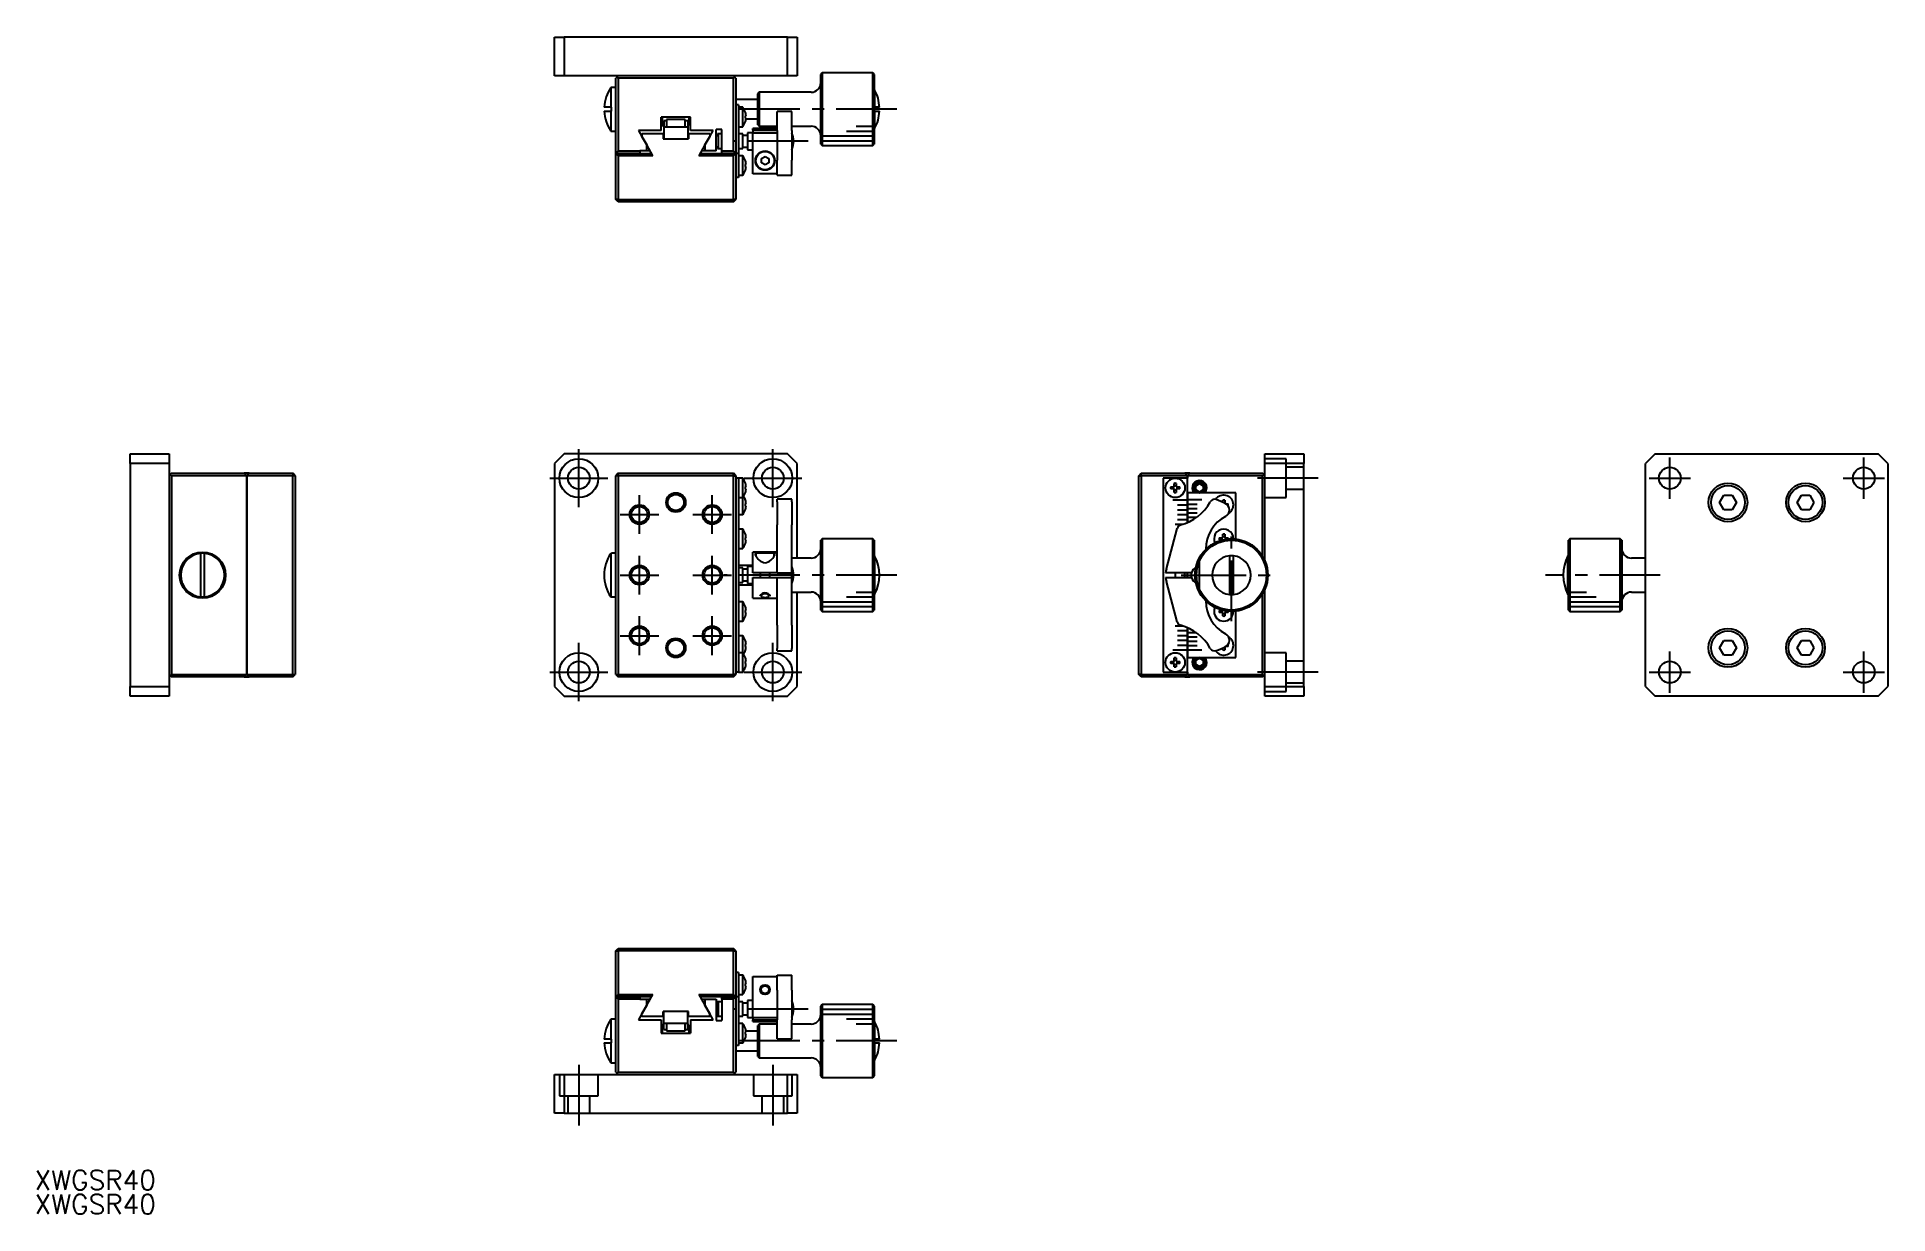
# Model space of a CAD drawing. Extents: x 18 to 399, y 13 to 256.
import ezdxf

# ---------------------------------------------------------------- set-up
doc = ezdxf.new("R2010")
doc.units = 0
doc.header["$LTSCALE"] = 10
doc.linetypes.add('CENTER', pattern=[2, 1.25, -0.25, 0.25, -0.25])
doc.linetypes.add('DASHED', pattern=[3.5, 2, -1.5])
doc.layers.get('0').update_dxf_attribs({"linetype": 'CONTINUOUS'})
doc.layers.add('CENTER', color=1, linetype='CENTER')
doc.styles.get("Standard").update_dxf_attribs({"font": 'txt.shx', "bigfont": '@extfont2.shx'})

msp = doc.modelspace()

# ---------------------------------------------------------------- linework, layer by layer
at = {"color": 7, "linetype": 'CONTINUOUS'}
for p, q in [((124.504708, 248), (124.504708, 256)), ((124.504708, 256), (126.504708, 256)), ((126.504708, 256), (126.504708, 248)), ((172.504708, 256), (126.504708, 256)), ((172.504708, 248), (172.504708, 256)), ((172.504708, 256), (174.504708, 256)), ((174.504708, 256), (174.504708, 248)), ((179.704708, 248.6), (179.404708, 248.3)), ((179.404708, 233.9), (179.404708, 248.3)), ((179.704708, 248.6), (179.704708, 233.6)), ((190.104708, 248.6), (179.704708, 248.6)), ((190.104708, 233.6), (190.104708, 248.6)), ((190.404708, 248.3), (190.104708, 248.6)), ((190.404708, 248.3), (190.404708, 233.9)), ((126.504708, 248), (124.504708, 248)), ((172.504708, 248), (126.504708, 248)), ((136.09033, 245.6), (136.09033, 241.5)), ((137.104708, 245.6), (136.09033, 245.6)), ((137.354708, 247.75), (137.104708, 247.5)), ((137.104708, 232), (137.104708, 247.5)), ((137.604708, 248), (137.354708, 247.75)), ((137.604708, 247.5), (137.354708, 247.75)), ((137.604708, 247.5), (137.604708, 232.5)), ((161.404708, 247.5), (137.604708, 247.5)), ((161.654708, 247.75), (161.404708, 248)), ((161.654708, 247.75), (161.404708, 247.5)), ((161.404708, 232.5), (161.404708, 247.5)), ((161.904708, 247.5), (161.654708, 247.75)), ((161.904708, 247.5), (161.904708, 232)), ((166.704708, 244.6), (166.404708, 244.3)), ((166.704708, 244.6), (166.704708, 237.6)), ((177.404708, 244.6), (166.704708, 244.6)), ((174.504708, 248), (172.504708, 248)), ((190.504708, 245.1), (190.404708, 245.1)), ((190.504708, 245.1), (190.504708, 241.5)), ((136.09033, 241.5), (134.714715, 241.5)), ((134.714715, 240.7), (136.09033, 240.7)), ((136.09033, 241.5), (136.204708, 241.5)), ((136.09033, 240.7), (136.09033, 236.6)), ((136.09033, 240.7), (136.204708, 240.7)), ((136.204708, 240.7), (136.204708, 241.5)), ((166.404708, 243.1), (161.904708, 243.1)), ((162.404708, 242), (161.904708, 242)), ((162.404708, 242), (162.404708, 232)), ((163.302708, 241.5), (162.404708, 241.5)), ((163.302708, 237.5), (163.302708, 241.5)), ((166.404708, 237.9), (166.404708, 244.3)), ((170.404708, 239.8304), (170.404708, 240.664)), ((173.404708, 240.664), (170.404708, 240.664)), ((173.404708, 239.8304), (173.404708, 240.664)), ((190.504708, 241.5), (190.404708, 241.5)), ((190.504708, 240.7), (190.404708, 240.7)), ((191.495292, 241.5), (190.504708, 241.5)), ((190.504708, 240.7), (190.504708, 237.1)), ((190.504708, 240.7), (191.495292, 240.7)), ((146.504708, 236.7), (141.791162, 236.7)), ((141.791162, 236.7), (142.504708, 235.464102)), ((152.504708, 239.5), (146.504708, 239.5)), ((146.504708, 236.7), (146.504708, 239.5)), ((146.504708, 239.1), (146.704708, 239.1)), ((146.704708, 239.5), (146.704708, 237.7765)), ((146.704708, 237.7765), (147.004708, 237.7765)), ((147.604708, 238.7), (147.004708, 238.7)), ((147.004708, 238.7), (147.004708, 237.5)), ((147.004708, 237.5), (152.004708, 237.5)), ((147.004708, 237.5), (147.004708, 235)), ((151.404708, 239), (147.604708, 239)), ((147.604708, 239), (147.604708, 237.5)), ((151.404708, 237.5), (151.404708, 239)), ((152.004708, 238.7), (151.404708, 238.7)), ((152.004708, 238.7), (152.004708, 237.5)), ((152.004708, 237.7765), (152.204708, 237.7765)), ((152.004708, 237.5), (152.004708, 235)), ((152.204708, 239.5), (152.204708, 237.7765)), ((152.204708, 238.1), (152.504708, 238.1)), ((152.504708, 236.7), (152.504708, 239.5)), ((157.218255, 236.7), (152.504708, 236.7)), ((156.504708, 235.464102), (157.218255, 236.7)), ((159.004708, 236.9), (157.804708, 236.9)), ((157.804708, 232.5), (157.804708, 236.9)), ((159.004708, 232.5), (159.004708, 236.9)), ((162.404708, 237.5), (163.302708, 237.5)), ((163.860441, 240.428709), (163.860441, 240.45)), ((163.860441, 239.7), (163.992184, 239.7)), ((163.860441, 239.3), (163.860441, 239.7)), ((163.992184, 239.3), (163.860441, 239.3)), ((163.860441, 238.55), (163.860441, 238.571291)), ((163.973304, 239.1), (166.404708, 239.1)), ((165.404708, 236.76624), (165.404708, 237.1)), ((170.404708, 237.1), (165.404708, 237.1)), ((165.404708, 236.76624), (165.404708, 236.2229)), ((165.404708, 236.76624), (170.404708, 236.76624)), ((166.404708, 237.9), (166.704708, 237.6)), ((166.704708, 237.6), (170.404708, 237.6)), ((170.404708, 237.932632), (170.404708, 239.8304)), ((170.404708, 236.730347), (170.404708, 237.932632)), ((170.404708, 236.730347), (170.404708, 230.611568)), ((173.404708, 237.932632), (173.404708, 239.8304)), ((173.404708, 236.730347), (173.404708, 237.932632)), ((173.404708, 237.6), (177.404708, 237.6)), ((173.404708, 236.730347), (173.404708, 230.611568)), ((190.404708, 237.1), (190.504708, 237.1)), ((136.09033, 236.6), (137.104708, 236.6)), ((142.504708, 236), (142.504708, 235.464102)), ((146.904708, 236), (142.504708, 236)), ((142.504708, 235.464102), (143.504708, 233.732051)), ((143.504708, 233.732051), (142.504708, 235.464102)), ((143.504708, 232.5), (143.504708, 233.732051)), ((144.793384, 231.5), (143.504708, 233.732051)), ((144.004708, 232.866025), (144.004708, 232.5)), ((146.904708, 236), (146.904708, 235)), ((146.904708, 235), (147.004708, 235)), ((147.004708, 235), (152.004708, 235)), ((147.004708, 235), (152.004708, 235)), ((152.004708, 235), (152.104708, 235)), ((152.104708, 236), (152.104708, 235)), ((156.504708, 236), (152.104708, 236)), ((155.504708, 233.732051), (154.216033, 231.5)), ((155.004708, 232.5), (155.004708, 232.866025)), ((155.504708, 233.732051), (156.504708, 235.464102)), ((156.504708, 235.464102), (155.504708, 233.732051)), ((155.504708, 233.732051), (155.504708, 232.5)), ((156.504708, 236), (156.504708, 235.464102)), ((158.054708, 235.75), (157.804708, 235.5)), ((157.804708, 233.5), (158.054708, 233.25)), ((158.304708, 236), (158.054708, 235.75)), ((158.054708, 233.25), (158.304708, 233)), ((158.098008, 235.793299), (158.098008, 236.000005)), ((158.098008, 235.793299), (158.098008, 236)), ((158.304708, 236), (158.098008, 236)), ((158.098008, 233), (158.098008, 233.206701)), ((158.098008, 233), (158.304708, 233)), ((158.304708, 233), (158.304708, 236)), ((159.004689, 236), (158.304708, 236)), ((158.304708, 233), (159.004689, 233)), ((163.311107, 236), (162.404708, 236)), ((162.404708, 233), (163.311107, 233)), ((163.306107, 235.825204), (163.306107, 236)), ((163.306107, 235.774218), (163.306107, 235.825204)), ((163.306107, 234.574019), (163.306107, 235.774218)), ((164.306107, 235.7), (163.306107, 235.7)), ((163.306107, 234.425989), (163.306107, 234.574019)), ((163.306107, 233.225734), (163.306107, 234.425989)), ((163.306107, 233.3), (164.306107, 233.3)), ((163.306107, 233.17482), (163.306107, 233.225734)), ((163.306107, 233), (163.306107, 233.17482)), ((164.306107, 236.25), (164.306107, 232.75)), ((165.404708, 236.25), (164.306107, 236.25)), ((165.404708, 236.2229), (170.404708, 236.2229)), ((165.404708, 227.776389), (165.404708, 236.2229)), ((179.404708, 233.9), (179.704708, 233.6)), ((179.704708, 233.6), (190.104708, 233.6)), ((190.104708, 233.6), (190.404708, 233.9)), ((137.104708, 232), (137.604708, 232.5)), ((137.104708, 222.5), (137.104708, 232)), ((137.604708, 231.5), (137.104708, 232)), ((142.104708, 232), (137.104708, 232)), ((137.104708, 232), (142.104708, 232)), ((137.604708, 232.5), (142.104708, 232.5)), ((137.604708, 231.5), (137.604708, 222.5)), ((144.793384, 231.5), (137.604708, 231.5)), ((143.504708, 232.5), (142.104708, 232.5)), ((142.104708, 232.5), (142.104708, 232)), ((142.104708, 232), (144.504708, 232)), ((144.004708, 232.5), (143.504708, 232.5)), ((161.404708, 231.5), (154.216033, 231.5)), ((154.504708, 232), (159.004708, 232)), ((155.504708, 232.5), (155.004708, 232.5)), ((157.804708, 232.5), (155.504708, 232.5)), ((159.004708, 232.5), (161.404708, 232.5)), ((159.004708, 232), (159.004708, 232.5)), ((161.904708, 232), (159.004708, 232)), ((159.004708, 232), (161.904708, 232)), ((161.404708, 232.5), (161.904708, 232)), ((161.904708, 232), (161.404708, 231.5)), ((161.404708, 222.5), (161.404708, 231.5)), ((162.404708, 232), (161.904708, 232)), ((161.904708, 232), (161.904708, 222.5)), ((162.404708, 232), (162.404708, 229.5)), ((163.302708, 231.5), (162.404708, 231.5)), ((162.404708, 229.5), (162.404708, 227)), ((163.302708, 227.5), (163.302708, 231.5)), ((163.860441, 230.428709), (163.860441, 230.45)), ((163.860441, 229.7), (163.992184, 229.7)), ((163.860441, 229.3), (163.860441, 229.7)), ((163.992184, 229.3), (163.860441, 229.3)), ((164.306107, 232.75), (165.404708, 232.75)), ((167.154708, 230.933013), (167.904708, 231.366025)), ((167.154708, 230.066987), (167.154708, 230.933013)), ((167.904708, 229.633975), (167.154708, 230.066987)), ((167.904708, 231.366025), (168.654708, 230.933013)), ((168.654708, 230.066987), (167.904708, 229.633975)), ((168.654708, 230.933013), (168.654708, 230.066987)), ((170.404708, 229.906799), (170.404708, 230.611568)), ((170.404708, 227.670371), (170.404708, 229.906799)), ((173.404708, 229.906799), (173.404708, 230.611568)), ((173.404708, 227.670371), (173.404708, 229.906799)), ((162.404708, 227), (161.904708, 227)), ((162.404708, 227.5), (163.302708, 227.5)), ((163.860441, 228.55), (163.860441, 228.571291)), ((170.404708, 227.776389), (165.404708, 227.776389)), ((170.404708, 227.525063), (170.404708, 227.670371)), ((170.404708, 227.525063), (173.404708, 227.525063)), ((173.404708, 227.525063), (173.404708, 227.670371)), ((137.604708, 222.5), (137.104708, 222.5)), ((137.604708, 222), (137.104708, 222.5)), ((137.604708, 222), (137.604708, 222.5)), ((137.604708, 222.5), (161.404708, 222.5)), ((161.404708, 222), (137.604708, 222)), ((161.904708, 222.5), (161.404708, 222.5)), ((161.404708, 222), (161.404708, 222.5)), ((161.404708, 222), (161.904708, 222.5)), ((37, 170), (45, 170)), ((37, 168), (37, 170)), ((37, 168), (37, 122)), ((45, 168), (37, 168)), ((45, 170), (45, 168)), ((45, 168), (45, 122)), ((126.504708, 170), (124.504708, 168)), ((124.504708, 168), (124.504708, 122)), ((172.504708, 170), (126.504708, 170)), ((174.504708, 168), (172.504708, 170)), ((174.504708, 148.5), (174.504708, 168)), ((271, 170), (279, 170)), ((271, 168), (271, 170)), ((279, 168), (271, 168)), ((271, 147.939388), (271, 168)), ((279, 170), (279, 168)), ((279, 122), (279, 168)), ((351.495292, 170), (349.495292, 168)), ((349.495292, 122), (349.495292, 168)), ((351.495292, 170), (397.495292, 170)), ((399.495292, 168), (397.495292, 170)), ((399.495292, 168), (399.495292, 122)), ((45, 165.5), (45.25, 165.75)), ((45.5, 166), (45.25, 165.75)), ((45.25, 165.75), (45.5, 165.5)), ((45.5, 166), (60.5, 166)), ((45.5, 165.5), (45.5, 124.5)), ((61, 165.5), (45.5, 165.5)), ((61, 165.5), (60.5, 166)), ((61.5, 166), (60.5, 166)), ((61.5, 166), (61, 165.5)), ((61, 165.5), (61, 124.5)), ((70.5, 165.5), (61, 165.5)), ((61, 124.5), (61, 165.5)), ((61.5, 166), (70.5, 166)), ((70.5, 166), (70.5, 165.5)), ((71, 165.5), (70.5, 166)), ((70.5, 124.5), (70.5, 165.5)), ((71, 165.5), (70.5, 165.5)), ((71, 165.5), (71, 124.5)), ((137.604708, 166), (137.104708, 165.5)), ((137.604708, 165.5), (137.104708, 165.5)), ((137.104708, 124.5), (137.104708, 165.5)), ((137.604708, 165.5), (137.604708, 166)), ((137.604708, 166), (161.404708, 166)), ((137.604708, 165.5), (137.604708, 124.5)), ((161.404708, 165.5), (137.604708, 165.5)), ((161.404708, 165.5), (161.404708, 166)), ((161.904708, 165.5), (161.404708, 166)), ((161.404708, 124.5), (161.404708, 165.5)), ((161.404708, 165.5), (161.904708, 165.5)), ((161.904708, 165.5), (161.904708, 124.5)), ((162.404708, 165), (161.904708, 165)), ((162.404708, 165), (162.404708, 125)), ((163.302708, 165), (162.404708, 165)), ((163.302708, 163), (163.302708, 165)), ((245, 165.5), (245.5, 166)), ((245, 165.5), (245.5, 165.5)), ((245, 124.5), (245, 165.5)), ((245.5, 166), (254.5, 166)), ((245.5, 165.5), (245.5, 166)), ((255, 165.5), (245.5, 165.5)), ((245.5, 165.5), (245.5, 124.5)), ((252.5, 165), (250, 165)), ((250, 165), (250, 125)), ((255, 165), (252.5, 165)), ((255, 165.5), (254.5, 166)), ((255.5, 166), (254.5, 166)), ((255.5, 166), (255, 165.5)), ((270.5, 165.5), (255, 165.5)), ((255, 165.01), (255, 165.5)), ((255, 165.5), (255, 165.01)), ((255, 162.01), (255, 165)), ((255.5, 166), (270.5, 166)), ((270.75, 165.75), (270.5, 166)), ((270.5, 165.5), (270.75, 165.75)), ((270.5, 148.910243), (270.5, 165.5)), ((270.75, 165.75), (271, 165.5)), ((162.404708, 161), (163.302708, 161)), ((163.302708, 161), (163.302708, 163)), ((163.302708, 159.5), (163.302708, 161)), ((163.860441, 163.928709), (163.860441, 163.95)), ((163.860441, 163.2), (163.992184, 163.2)), ((163.860441, 162.8), (163.860441, 163.2)), ((163.992184, 162.8), (163.860441, 162.8)), ((163.860441, 162.05), (163.860441, 162.071291)), ((163.860441, 160.428709), (163.860441, 160.45)), ((170.404708, 160.123419), (170.404708, 160.635761)), ((173.404708, 160.635761), (170.404708, 160.635761)), ((173.404708, 160.123419), (173.404708, 160.635761)), ((251.571291, 163.2), (252.3, 163.2)), ((252.3, 162.8), (251.571291, 162.8)), ((252.3, 163.2), (252.3, 163.928709)), ((252.3, 162.071291), (252.3, 162.8)), ((252.7, 163.928709), (252.7, 163.2)), ((252.7, 163.2), (253.428709, 163.2)), ((252.7, 162.8), (252.7, 162.071291)), ((253.428709, 162.8), (252.7, 162.8)), ((255, 162), (255, 162.01)), ((265, 162), (255, 162)), ((255, 162), (255, 160.51)), ((255, 160.51), (255, 162)), ((255, 160.51), (255, 160.5)), ((255, 160.5), (255, 160.51)), ((255, 160.5), (255, 160.49)), ((255, 160.49), (255, 160.5)), ((255, 160.49), (255, 159.6)), ((255, 159.61), (255, 160.49)), ((256.75, 163.433013), (257.5, 163.866025)), ((256.75, 162.566987), (256.75, 163.433013)), ((257.5, 162.133975), (256.75, 162.566987)), ((257.5, 163.866025), (258.25, 163.433013)), ((258.25, 162.566987), (257.5, 162.133975)), ((258.25, 163.433013), (258.25, 162.566987)), ((262.3, 160.033629), (262.3, 160.428709)), ((262.7, 160.428709), (262.7, 159.846212)), ((265, 152.445804), (265, 162)), ((364.763241, 160), (365.629266, 161.5)), ((365.629266, 161.5), (367.361317, 161.5)), ((367.361317, 161.5), (368.227342, 160)), ((380.763241, 160), (381.629266, 161.5)), ((381.629266, 161.5), (383.361317, 161.5)), ((383.361317, 161.5), (384.227342, 160)), ((162.404708, 157.5), (163.302708, 157.5)), ((163.302708, 157.5), (163.302708, 159.5)), ((163.860441, 159.7), (163.992184, 159.7)), ((163.860441, 159.3), (163.860441, 159.7)), ((163.992184, 159.3), (163.860441, 159.3)), ((163.860441, 158.55), (163.860441, 158.571291)), ((170.404708, 160.123419), (170.404708, 155.347036)), ((173.404708, 160.123419), (173.404708, 155.347036)), ((255, 159.6), (255, 159.61)), ((255, 159.6), (255, 159.51)), ((255, 159.59), (255, 159.6)), ((255, 159.5), (255, 159.59)), ((255, 159.51), (255, 159.5)), ((255, 159.5), (255, 159.49)), ((255, 158.71), (255, 159.5)), ((255, 159.49), (255, 158.7)), ((255, 158.7), (255, 158.71)), ((255, 158.7), (255, 158.51)), ((255, 158.69), (255, 158.7)), ((255, 158.5), (255, 158.69)), ((255, 158.51), (255, 158.5)), ((255, 158.5), (255, 158.49)), ((255, 157.81), (255, 158.5)), ((255, 158.49), (255, 157.8)), ((255, 157.8), (255, 157.81)), ((255, 157.8), (255, 157.51)), ((255, 157.79), (255, 157.8)), ((255, 157.5), (255, 157.79)), ((255, 157.51), (255, 157.5)), ((255, 157.5), (255, 157.49)), ((255, 156.91), (255, 157.5)), ((255, 157.49), (255, 156.9)), ((255, 156.9), (255, 156.91)), ((255, 156.9), (255, 156.51)), ((255, 156.89), (255, 156.9)), ((255, 156.5), (255, 156.89)), ((262.975427, 159.7), (263.428709, 159.7)), ((365.629266, 158.5), (364.763241, 160)), ((367.361317, 158.5), (365.629266, 158.5)), ((368.227342, 160), (367.361317, 158.5)), ((381.629266, 158.5), (380.763241, 160)), ((383.361317, 158.5), (381.629266, 158.5)), ((384.227342, 160), (383.361317, 158.5)), ((163.302708, 154.5), (162.404708, 154.5)), ((163.302708, 152.5), (163.302708, 154.5)), ((163.860441, 153.428709), (163.860441, 153.45)), ((163.860441, 152.7), (163.992184, 152.7)), ((163.860441, 152.3), (163.860441, 152.7)), ((170.404708, 154.640559), (170.404708, 155.347036)), ((170.404708, 146.294095), (170.404708, 154.640559)), ((173.404708, 154.640559), (173.404708, 155.347036)), ((173.404708, 146.294095), (173.404708, 154.640559)), ((250.670371, 146.294095), (252.906799, 154.640559)), ((255, 156.51), (255, 156.5)), ((255, 156.5), (255, 156.49)), ((255, 156.01), (255, 156.5)), ((255, 156.49), (255, 156)), ((255, 156), (255, 156.01)), ((255, 155.99), (255, 156)), ((255, 156), (255, 155.834849)), ((255, 155.834849), (255, 155.99)), ((261.571291, 152.7), (262.3, 152.7)), ((262.3, 152.7), (262.3, 153.428709)), ((262.7, 153.428709), (262.7, 152.7)), ((262.7, 152.7), (263.428709, 152.7)), ((51.5, 149.482187), (51.5, 140.517813)), ((52.3, 140.517813), (52.3, 149.482187)), ((136.09033, 149.482187), (136.09033, 140.517813)), ((136.09033, 149.482187), (136.204708, 149.482187)), ((136.204708, 149.482187), (136.204708, 149.5)), ((137.104708, 149.5), (136.204708, 149.5)), ((162.404708, 150.5), (163.302708, 150.5)), ((163.302708, 150.5), (163.302708, 152.5)), ((163.992184, 152.3), (163.860441, 152.3)), ((163.860441, 151.55), (163.860441, 151.571291)), ((165.404708, 145.5), (165.404708, 149.75)), ((167.901221, 149.75), (165.404708, 149.75)), ((165.904708, 149.30839), (165.982362, 149.523879)), ((165.915753, 149.204625), (165.904708, 149.30839)), ((165.943998, 149.10233), (165.915753, 149.204625)), ((165.982362, 149.523879), (166.084977, 149.603587)), ((169.804708, 149.5), (166.004708, 149.5)), ((166.004708, 149.5), (166.004708, 148.960346)), ((166.084977, 149.603587), (166.210252, 149.656556)), ((170.404708, 149.75), (167.901221, 149.75)), ((169.560825, 149.668015), (169.681596, 149.62511)), ((169.681596, 149.62511), (169.778209, 149.568621)), ((169.778209, 149.568621), (169.833387, 149.516597)), ((169.804708, 148.959107), (169.804708, 149.5)), ((169.833387, 149.516597), (169.904708, 149.308422)), ((169.885955, 149.17074), (169.853203, 149.068822)), ((169.904708, 149.308422), (169.885955, 149.17074)), ((179.704708, 152.5), (179.404708, 152.2)), ((179.404708, 137.8), (179.404708, 152.2)), ((179.704708, 152.5), (179.704708, 137.5)), ((190.104708, 152.5), (179.704708, 152.5)), ((190.104708, 137.5), (190.104708, 152.5)), ((190.404708, 152.2), (190.104708, 152.5)), ((190.404708, 152.2), (190.404708, 137.8)), ((190.504708, 148.97995), (190.404708, 148.97995)), ((190.504708, 148.97995), (190.504708, 141.02005)), ((262.3, 152.3), (261.571291, 152.3)), ((263.7, 148.97995), (263.7, 141.02005)), ((264.5, 141.02005), (264.5, 148.97995)), ((333.495292, 141.02005), (333.495292, 148.97995)), ((333.495292, 148.97995), (333.595292, 148.97995)), ((333.895292, 152.5), (333.595292, 152.2)), ((333.595292, 145), (333.595292, 152.2)), ((333.895292, 152.5), (333.895292, 145)), ((344.295292, 152.5), (333.895292, 152.5)), ((344.295292, 145), (344.295292, 152.5)), ((344.595292, 152.2), (344.295292, 152.5)), ((344.595292, 152.2), (344.595292, 145)), ((165.404708, 147), (162.404708, 147)), ((163.311107, 146.5), (162.404708, 146.5)), ((163.306107, 146.325204), (163.306107, 146.5)), ((163.306107, 146.274218), (163.306107, 146.325204)), ((163.306107, 143.725734), (163.306107, 146.274218)), ((164.306107, 146.2), (163.306107, 146.2)), ((164.306107, 146.75), (164.306107, 143.25)), ((165.404708, 146.75), (164.306107, 146.75)), ((170.404708, 145.5), (165.404708, 145.5)), ((166.904708, 145.5), (166.904708, 144.500019)), ((168.904708, 144.500019), (168.904708, 145.5)), ((170.404708, 145.5), (170.404708, 146.294095)), ((170.404708, 145.5), (173.404708, 145.5)), ((173.402981, 144.5), (173.402981, 145.5)), ((177.404708, 148.5), (173.404708, 148.5)), ((173.404708, 145.5), (173.404708, 146.294095)), ((255.822949, 145.5), (250.525063, 145.5)), ((252.5, 145.5), (252.5, 144.500019)), ((254.5, 144.500019), (254.5, 145.5)), ((255, 144.5), (255, 145.5)), ((349.495292, 148.5), (346.595292, 148.5)), ((162.404708, 143.5), (163.311107, 143.5)), ((162.404708, 143), (165.404708, 143)), ((163.306107, 143.8), (164.306107, 143.8)), ((163.306107, 143.67482), (163.306107, 143.725734)), ((163.306107, 143.5), (163.306107, 143.67482)), ((164.306107, 143.25), (165.404708, 143.25)), ((165.404708, 140.25), (165.404708, 144.5)), ((165.404708, 144.5), (170.404708, 144.5)), ((170.404708, 144.5), (173.404708, 144.5)), ((170.404708, 143.705905), (170.404708, 144.5)), ((170.404708, 135.359441), (170.404708, 143.705905)), ((173.404708, 143.705905), (173.404708, 144.5)), ((173.404708, 135.359441), (173.404708, 143.705905)), ((173.404708, 141.5), (177.404708, 141.5)), ((174.504708, 122), (174.504708, 141.5)), ((250.525063, 144.5), (255.822949, 144.5)), ((252.906799, 135.359441), (250.670371, 143.705905)), ((271, 122), (271, 142.060612)), ((333.595292, 137.8), (333.595292, 145)), ((333.895292, 145), (333.895292, 137.5)), ((344.295292, 137.5), (344.295292, 145)), ((344.595292, 145), (344.595292, 137.8)), ((346.595292, 141.5), (349.495292, 141.5)), ((136.09033, 140.517813), (136.204708, 140.517813)), ((136.204708, 140.5), (136.204708, 140.517813)), ((136.204708, 140.5), (137.104708, 140.5)), ((163.302708, 139.5), (162.404708, 139.5)), ((163.302708, 137.5), (163.302708, 139.5)), ((163.302708, 135.5), (163.302708, 137.5)), ((163.860441, 138.428709), (163.860441, 138.45)), ((163.860441, 137.7), (163.992184, 137.7)), ((163.860441, 137.3), (163.860441, 137.7)), ((165.404708, 140.25), (170.404708, 140.25)), ((166.904714, 140.691578), (166.931859, 140.806753)), ((166.931859, 140.806753), (166.99188, 140.905804)), ((166.99188, 140.905804), (167.081841, 141.004161)), ((167.081841, 141.004161), (167.170344, 141.077398)), ((167.132607, 140.795114), (167.104708, 140.691588)), ((167.104708, 140.691588), (167.143336, 140.586057)), ((167.190668, 140.87817), (167.132607, 140.795114)), ((167.143336, 140.586057), (167.223173, 140.520854)), ((167.278401, 140.959714), (167.190668, 140.87817)), ((167.223173, 140.520854), (167.321658, 140.477509)), ((167.363065, 141.017423), (167.278401, 140.959714)), ((168.209468, 141.119694), (168.08531, 141.147987)), ((168.309397, 141.085132), (168.209468, 141.119694)), ((168.406268, 141.040005), (168.309397, 141.085132)), ((168.518988, 140.968889), (168.406268, 141.040005)), ((168.500546, 140.481986), (168.606284, 140.53323)), ((168.515745, 141.15689), (168.628767, 141.084921)), ((168.613865, 140.883626), (168.518988, 140.968889)), ((168.606284, 140.53323), (168.685826, 140.615533)), ((168.675976, 140.796668), (168.613865, 140.883626)), ((168.628767, 141.084921), (168.725344, 141.006232)), ((168.704708, 140.691578), (168.675976, 140.796668)), ((168.685826, 140.615533), (168.704708, 140.691578)), ((168.725344, 141.006232), (168.81287, 140.911866)), ((168.81287, 140.911866), (168.873425, 140.815705)), ((168.873425, 140.815705), (168.90464, 140.696576)), ((168.90464, 140.696576), (168.904703, 140.691591)), ((179.404708, 137.8), (179.704708, 137.5)), ((179.704708, 137.5), (190.104708, 137.5)), ((190.104708, 137.5), (190.404708, 137.8)), ((190.504708, 141.02005), (190.404708, 141.02005)), ((261.571291, 137.7), (262.3, 137.7)), ((265, 128), (265, 137.554196)), ((270.5, 124.5), (270.5, 141.089757)), ((333.495292, 141.02005), (333.595292, 141.02005)), ((333.595292, 137.8), (333.895292, 137.5)), ((333.895292, 137.5), (344.295292, 137.5)), ((344.295292, 137.5), (344.595292, 137.8)), ((162.404708, 135.5), (163.302708, 135.5)), ((163.992184, 137.3), (163.860441, 137.3)), ((163.860441, 136.55), (163.860441, 136.571291)), ((170.404708, 134.652964), (170.404708, 135.359441)), ((170.404708, 134.652964), (170.404708, 129.876581)), ((173.404708, 134.652964), (173.404708, 135.359441)), ((173.404708, 134.652964), (173.404708, 129.876581)), ((255, 134.01), (255, 134.165151)), ((255, 134.165151), (255, 134)), ((255, 134), (255, 134.01)), ((255, 134), (255, 133.51)), ((255, 133.99), (255, 134)), ((255, 133.5), (255, 133.99)), ((262.3, 137.3), (261.571291, 137.3)), ((262.3, 136.571291), (262.3, 137.3)), ((262.7, 137.3), (262.7, 136.571291)), ((263.428709, 137.3), (262.7, 137.3)), ((163.302708, 132.5), (162.404708, 132.5)), ((163.302708, 130.5), (163.302708, 132.5)), ((163.302708, 129), (163.302708, 130.5)), ((163.860441, 131.428709), (163.860441, 131.45)), ((163.860441, 130.7), (163.992184, 130.7)), ((163.860441, 130.3), (163.860441, 130.7)), ((163.992184, 130.3), (163.860441, 130.3)), ((170.404708, 129.364239), (170.404708, 129.876581)), ((173.404708, 129.364239), (173.404708, 129.876581)), ((255, 133.51), (255, 133.5)), ((255, 133.5), (255, 133.49)), ((255, 133.11), (255, 133.5)), ((255, 133.49), (255, 133.1)), ((255, 133.1), (255, 133.11)), ((255, 133.1), (255, 132.51)), ((255, 133.09), (255, 133.1)), ((255, 132.5), (255, 133.09)), ((255, 132.51), (255, 132.5)), ((255, 132.5), (255, 132.49)), ((255, 132.21), (255, 132.5)), ((255, 132.49), (255, 132.2)), ((255, 132.2), (255, 132.21)), ((255, 132.2), (255, 131.51)), ((255, 132.19), (255, 132.2)), ((255, 131.5), (255, 132.19)), ((255, 131.51), (255, 131.5)), ((255, 131.5), (255, 131.49)), ((255, 131.31), (255, 131.5)), ((255, 131.49), (255, 131.3)), ((255, 131.3), (255, 131.31)), ((255, 131.3), (255, 130.51)), ((255, 131.29), (255, 131.3)), ((255, 130.5), (255, 131.29)), ((255, 130.51), (255, 130.5)), ((255, 130.5), (255, 130.49)), ((255, 130.41), (255, 130.5)), ((255, 130.49), (255, 130.4)), ((255, 130.4), (255, 130.41)), ((255, 130.4), (255, 129.51)), ((255, 130.39), (255, 130.4)), ((255, 129.51), (255, 130.39)), ((262.3, 129.571291), (262.3, 129.966371)), ((262.7, 130.153788), (262.7, 129.571291)), ((263.428709, 130.3), (262.975427, 130.3)), ((364.763241, 130), (365.629266, 131.5)), ((365.629266, 128.5), (364.763241, 130)), ((365.629266, 131.5), (367.361317, 131.5)), ((367.361317, 131.5), (368.227342, 130)), ((368.227342, 130), (367.361317, 128.5)), ((380.763241, 130), (381.629266, 131.5)), ((381.629266, 128.5), (380.763241, 130)), ((381.629266, 131.5), (383.361317, 131.5)), ((383.361317, 131.5), (384.227342, 130)), ((384.227342, 130), (383.361317, 128.5)), ((163.302708, 129), (162.404708, 129)), ((163.302708, 127), (163.302708, 129)), ((163.302708, 125), (163.302708, 127)), ((163.860441, 129.55), (163.860441, 129.571291)), ((163.860441, 127.928709), (163.860441, 127.95)), ((163.860441, 127.2), (163.992184, 127.2)), ((163.860441, 126.8), (163.860441, 127.2)), ((163.992184, 126.8), (163.860441, 126.8)), ((163.860441, 126.05), (163.860441, 126.071291)), ((170.404708, 129.364239), (173.404708, 129.364239)), ((251.571291, 127.2), (252.3, 127.2)), ((252.3, 126.8), (251.571291, 126.8)), ((252.3, 127.2), (252.3, 127.928709)), ((252.3, 126.071291), (252.3, 126.8)), ((252.7, 127.928709), (252.7, 127.2)), ((252.7, 127.2), (253.428709, 127.2)), ((253.428709, 126.8), (252.7, 126.8)), ((252.7, 126.8), (252.7, 126.071291)), ((255, 129.51), (255, 129.5)), ((255, 129.5), (255, 129.51)), ((255, 129.5), (255, 129.49)), ((255, 129.49), (255, 129.5)), ((255, 129.49), (255, 128)), ((255, 128), (255, 129.49)), ((255, 128), (265, 128)), ((255, 127.99), (255, 128)), ((255, 125), (255, 127.99)), ((256.75, 127.433013), (257.5, 127.866025)), ((256.75, 126.566987), (256.75, 127.433013)), ((257.5, 126.133975), (256.75, 126.566987)), ((257.5, 127.866025), (258.25, 127.433013)), ((258.25, 126.566987), (257.5, 126.133975)), ((258.25, 127.433013), (258.25, 126.566987)), ((367.361317, 128.5), (365.629266, 128.5)), ((383.361317, 128.5), (381.629266, 128.5)), ((45.25, 124.25), (45, 124.5)), ((45.5, 124.5), (45.25, 124.25)), ((45.25, 124.25), (45.5, 124)), ((45.5, 124.5), (61, 124.5)), ((60.5, 124), (45.5, 124)), ((60.5, 124), (61, 124.5)), ((60.5, 124), (61.5, 124)), ((61, 124.5), (61.5, 124)), ((61, 124.5), (70.5, 124.5)), ((70.5, 124), (61.5, 124)), ((70.5, 124.5), (71, 124.5)), ((70.5, 124), (71, 124.5)), ((70.5, 124.5), (70.5, 124)), ((137.104708, 124.5), (137.604708, 124.5)), ((137.104708, 124.5), (137.604708, 124)), ((137.604708, 124), (137.604708, 124.5)), ((137.604708, 124.5), (161.404708, 124.5)), ((161.404708, 124), (137.604708, 124)), ((161.904708, 124.5), (161.404708, 124.5)), ((161.404708, 124), (161.404708, 124.5)), ((161.404708, 124), (161.904708, 124.5)), ((162.404708, 125), (161.904708, 125)), ((162.404708, 125), (163.302708, 125)), ((245.5, 124.5), (245, 124.5)), ((245.5, 124), (245, 124.5)), ((245.5, 124.5), (255, 124.5)), ((245.5, 124), (245.5, 124.5)), ((254.5, 124), (245.5, 124)), ((250, 125), (252.5, 125)), ((252.5, 125), (255, 125)), ((254.5, 124), (255, 124.5)), ((254.5, 124), (255.5, 124)), ((255, 124.5), (255, 124.99)), ((255, 124.99), (255, 124.5)), ((255, 124.5), (270.5, 124.5)), ((255, 124.5), (255.5, 124)), ((270.5, 124), (255.5, 124)), ((270.75, 124.25), (270.5, 124.5)), ((270.5, 124), (270.75, 124.25)), ((271, 124.5), (270.75, 124.25)), ((37, 122), (45, 122)), ((37, 120), (37, 122)), ((45, 120), (37, 120)), ((45, 122), (45, 120)), ((124.504708, 122), (126.504708, 120)), ((126.504708, 120), (172.504708, 120)), ((172.504708, 120), (174.504708, 122)), ((271, 122), (279, 122)), ((271, 120), (271, 122)), ((279, 120), (271, 120)), ((279, 122), (279, 120)), ((349.495292, 122), (351.495292, 120)), ((397.495292, 120), (351.495292, 120)), ((397.495292, 120), (399.495292, 122)), ((137.104708, 67.5), (137.604708, 68)), ((137.104708, 67.5), (137.604708, 67.5)), ((137.104708, 58), (137.104708, 67.5)), ((137.604708, 67.5), (137.604708, 68)), ((137.604708, 68), (161.404708, 68)), ((137.604708, 67.5), (137.604708, 58.5)), ((161.404708, 67.5), (137.604708, 67.5)), ((161.404708, 67.5), (161.404708, 68)), ((161.904708, 67.5), (161.404708, 68)), ((161.404708, 67.5), (161.904708, 67.5)), ((161.404708, 58.5), (161.404708, 67.5)), ((161.904708, 67.5), (161.904708, 58)), ((162.404708, 63), (161.904708, 63)), ((162.404708, 63), (162.404708, 60.5)), ((163.302708, 62.5), (162.404708, 62.5)), ((163.302708, 58.5), (163.302708, 62.5)), ((163.860441, 61.428709), (163.860441, 61.45)), ((165.404708, 62.223611), (170.404708, 62.223611)), ((165.404708, 53.7771), (165.404708, 62.223611)), ((170.404708, 62.474937), (173.404708, 62.474937)), ((170.404708, 62.329629), (170.404708, 62.474937)), ((170.404708, 60.093201), (170.404708, 62.329629)), ((173.404708, 62.329629), (173.404708, 62.474937)), ((173.404708, 60.093201), (173.404708, 62.329629)), ((137.104708, 58), (137.604708, 58.5)), ((137.604708, 57.5), (137.104708, 58)), ((137.104708, 42.5), (137.104708, 58)), ((137.104708, 58), (142.104708, 58)), ((142.104708, 58), (137.104708, 58)), ((137.604708, 58.5), (144.793384, 58.5)), ((137.604708, 57.5), (137.604708, 42.5)), ((142.104708, 57.5), (137.604708, 57.5)), ((142.104708, 58), (142.104708, 57.5)), ((144.504708, 58), (142.104708, 58)), ((142.104708, 57.5), (143.504708, 57.5)), ((143.504708, 56.267949), (144.793384, 58.5)), ((143.504708, 56.267949), (143.504708, 57.5)), ((143.504708, 57.5), (144.004708, 57.5)), ((144.004708, 57.5), (144.004708, 57.133975)), ((154.216033, 58.5), (161.404708, 58.5)), ((154.216033, 58.5), (155.504708, 56.267949)), ((159.004708, 58), (154.504708, 58)), ((155.004708, 57.133975), (155.004708, 57.5)), ((155.004708, 57.5), (155.504708, 57.5)), ((155.504708, 57.5), (155.504708, 56.267949)), ((155.504708, 57.5), (157.804708, 57.5)), ((157.804708, 57.5), (157.804708, 53.1)), ((159.004708, 58), (161.904708, 58)), ((159.004708, 57.5), (159.004708, 58)), ((161.904708, 58), (159.004708, 58)), ((159.004708, 57.5), (159.004708, 53.1)), ((161.404708, 57.5), (159.004708, 57.5)), ((161.404708, 58.5), (161.904708, 58)), ((161.904708, 58), (161.404708, 57.5)), ((161.404708, 42.5), (161.404708, 57.5)), ((161.904708, 58), (161.904708, 42.5)), ((162.404708, 58), (161.904708, 58)), ((162.404708, 60.5), (162.404708, 58)), ((162.404708, 58.5), (163.302708, 58.5)), ((162.404708, 58), (162.404708, 48)), ((163.860441, 60.3), (163.860441, 60.7)), ((163.860441, 60.7), (163.992184, 60.7)), ((163.992184, 60.3), (163.860441, 60.3)), ((163.860441, 59.55), (163.860441, 59.571291)), ((170.404708, 59.388432), (170.404708, 60.093201)), ((170.404708, 59.388432), (170.404708, 53.269653)), ((173.404708, 59.388432), (173.404708, 60.093201)), ((173.404708, 59.388432), (173.404708, 53.269653)), ((142.504708, 54.535898), (141.791162, 53.3)), ((143.504708, 56.267949), (142.504708, 54.535898)), ((142.504708, 54.535898), (143.504708, 56.267949)), ((142.504708, 54), (142.504708, 54.535898)), ((142.504708, 54), (146.904708, 54)), ((147.004708, 55), (146.904708, 55)), ((146.904708, 54), (146.904708, 55)), ((147.004708, 52.5), (147.004708, 55)), ((152.004708, 55), (147.004708, 55)), ((152.004708, 55), (147.004708, 55)), ((152.004708, 52.5), (152.004708, 55)), ((152.104708, 55), (152.004708, 55)), ((152.104708, 54), (152.104708, 55)), ((152.104708, 54), (156.504708, 54)), ((156.504708, 54.535898), (155.504708, 56.267949)), ((155.504708, 56.267949), (156.504708, 54.535898)), ((157.218255, 53.3), (156.504708, 54.535898)), ((156.504708, 54), (156.504708, 54.535898)), ((158.054708, 56.75), (157.804708, 56.5)), ((157.804708, 54.5), (158.054708, 54.25)), ((158.304708, 57), (158.054708, 56.75)), ((158.054708, 54.25), (158.304708, 54)), ((158.098008, 56.793299), (158.098008, 57)), ((158.304708, 57), (158.098008, 57)), ((158.098008, 54), (158.098008, 54.206701)), ((158.098008, 54), (158.304708, 54)), ((158.304708, 54), (158.304708, 57)), ((159.004689, 57), (158.304708, 57)), ((158.304708, 54), (159.004689, 54)), ((163.311107, 57), (162.404708, 57)), ((162.404708, 54), (163.311107, 54)), ((163.306107, 56.825204), (163.306107, 57)), ((163.306107, 55.5), (163.306107, 56.825204)), ((164.306107, 56.7), (163.306107, 56.7)), ((163.306107, 54.17482), (163.306107, 55.5)), ((163.306107, 54.3), (164.306107, 54.3)), ((163.306107, 54), (163.306107, 54.17482)), ((164.306107, 57.25), (164.306107, 55.5)), ((165.404708, 57.25), (164.306107, 57.25)), ((164.306107, 55.5), (164.306107, 53.75)), ((164.306107, 53.75), (165.404708, 53.75)), ((165.404708, 53.7771), (165.404708, 53.23376)), ((165.404708, 53.7771), (170.404708, 53.7771)), ((179.704708, 56.4), (179.404708, 56.1)), ((179.404708, 41.7), (179.404708, 56.1)), ((179.704708, 56.4), (179.704708, 41.4)), ((190.104708, 56.4), (179.704708, 56.4)), ((190.104708, 41.4), (190.104708, 56.4)), ((190.404708, 56.1), (190.104708, 56.4)), ((190.404708, 56.1), (190.404708, 41.7)), ((136.09033, 53.4), (136.09033, 49.3)), ((137.104708, 53.4), (136.09033, 53.4)), ((141.791162, 53.3), (146.504708, 53.3)), ((146.504708, 53.3), (146.504708, 50.5)), ((146.704708, 50.9), (146.504708, 50.9)), ((146.504708, 50.5), (152.504708, 50.5)), ((147.004708, 52.2235), (146.704708, 52.2235)), ((146.704708, 52.2235), (146.704708, 50.5)), ((147.004708, 51.3), (147.004708, 52.5)), ((152.004708, 52.5), (147.004708, 52.5)), ((147.004708, 51.3), (147.604708, 51.3)), ((147.604708, 52.5), (147.604708, 51)), ((147.604708, 51), (149.504708, 51)), ((149.504708, 51), (151.404708, 51)), ((151.404708, 51), (151.404708, 52.5)), ((151.404708, 51.3), (152.004708, 51.3)), ((152.004708, 51.3), (152.004708, 52.5)), ((152.204708, 52.2235), (152.004708, 52.2235)), ((152.204708, 52.2235), (152.204708, 50.5)), ((152.504708, 51.9), (152.204708, 51.9)), ((152.504708, 53.3), (152.504708, 50.5)), ((152.504708, 53.3), (157.218255, 53.3)), ((157.804708, 53.1), (159.004708, 53.1)), ((163.302708, 52.5), (162.404708, 52.5)), ((163.302708, 48.5), (163.302708, 52.5)), ((163.860441, 51.428709), (163.860441, 51.45)), ((163.860441, 50.3), (163.860441, 50.7)), ((163.860441, 50.7), (163.992184, 50.7)), ((163.992184, 50.3), (163.860441, 50.3)), ((166.404708, 50.9), (163.973304, 50.9)), ((165.404708, 52.9), (165.404708, 53.23376)), ((165.404708, 53.23376), (170.404708, 53.23376)), ((165.404708, 52.9), (170.404708, 52.9)), ((166.704708, 52.4), (166.404708, 52.1)), ((166.404708, 45.7), (166.404708, 52.1)), ((166.704708, 52.4), (166.704708, 45.4)), ((170.404708, 52.4), (166.704708, 52.4)), ((170.404708, 52.067368), (170.404708, 53.269653)), ((170.404708, 50.1696), (170.404708, 52.067368)), ((170.404708, 49.336), (170.404708, 50.1696)), ((173.404708, 52.067368), (173.404708, 53.269653)), ((177.404708, 52.4), (173.404708, 52.4)), ((173.404708, 50.1696), (173.404708, 52.067368)), ((173.404708, 49.336), (173.404708, 50.1696)), ((190.504708, 52.9), (190.404708, 52.9)), ((190.504708, 52.9), (190.504708, 49.3)), ((136.09033, 49.3), (134.714715, 49.3)), ((134.714715, 48.5), (136.09033, 48.5)), ((136.09033, 49.3), (136.204708, 49.3)), ((136.09033, 48.5), (136.09033, 44.4)), ((136.09033, 48.5), (136.204708, 48.5)), ((136.204708, 48.5), (136.204708, 49.3)), ((162.404708, 48), (161.904708, 48)), ((161.904708, 46.9), (166.404708, 46.9)), ((162.404708, 48.5), (163.302708, 48.5)), ((163.860441, 49.55), (163.860441, 49.571291)), ((170.404708, 49.336), (173.404708, 49.336)), ((190.504708, 49.3), (190.404708, 49.3)), ((190.504708, 48.5), (190.404708, 48.5)), ((191.495292, 49.3), (190.504708, 49.3)), ((190.504708, 48.5), (190.504708, 44.9)), ((190.504708, 48.5), (191.495292, 48.5)), ((124.504708, 34), (124.504708, 42)), ((124.504708, 42), (126.504708, 42)), ((126.504708, 42), (126.504708, 34)), ((126.504708, 42), (172.504708, 42)), ((136.09033, 44.4), (137.104708, 44.4)), ((137.104708, 42.5), (137.354708, 42.25)), ((137.354708, 42.25), (137.604708, 42.5)), ((137.354708, 42.25), (137.604708, 42)), ((137.604708, 42.5), (161.404708, 42.5)), ((161.404708, 42.5), (161.654708, 42.25)), ((161.404708, 42), (161.654708, 42.25)), ((161.654708, 42.25), (161.904708, 42.5)), ((166.404708, 45.7), (166.704708, 45.4)), ((166.704708, 45.4), (177.404708, 45.4)), ((172.504708, 34), (172.504708, 42)), ((172.504708, 42), (174.504708, 42)), ((174.504708, 42), (174.504708, 34)), ((190.404708, 44.9), (190.504708, 44.9)), ((179.404708, 41.7), (179.704708, 41.4)), ((179.704708, 41.4), (190.104708, 41.4)), ((190.104708, 41.4), (190.404708, 41.7)), ((126.504708, 34), (124.504708, 34)), ((126.504708, 34), (172.504708, 34)), ((174.504708, 34), (172.504708, 34))]:
    msp.add_line(p, q, dxfattribs=at)
at = {"color": 3, "linetype": 'CONTINUOUS'}
for p, q in [((186.704708, 237.6), (190.104708, 237.6)), ((179.704708, 235.6), (190.104708, 235.6)), ((179.704708, 234.6), (190.104708, 234.6)), ((184.704708, 236.6), (190.104708, 236.6)), ((252, 160.5), (255, 160.5)), ((258, 160.5), (255, 160.5)), ((253, 159.5), (255, 159.5)), ((253, 158.5), (255, 158.5)), ((253, 157.5), (255, 157.5)), ((257, 159.6), (255, 159.6)), ((257, 158.7), (255, 158.7)), ((257, 157.8), (255, 157.8)), ((256.86256, 156.9), (255, 156.9)), ((252.5, 155.5), (254.12175, 155.5)), ((253, 156.5), (255, 156.5)), ((255.351125, 156), (255, 156)), ((186.704708, 141.5), (190.104708, 141.5)), ((333.895292, 141.5), (337.295292, 141.5)), ((179.704708, 139.5), (190.104708, 139.5)), ((179.704708, 138.5), (190.104708, 138.5)), ((184.704708, 140.5), (190.104708, 140.5)), ((333.895292, 140.5), (339.295292, 140.5)), ((333.895292, 139.5), (344.295292, 139.5)), ((333.895292, 138.5), (344.295292, 138.5)), ((254.114962, 134.5), (252.5, 134.5)), ((255.351932, 134), (255, 134)), ((255, 133.5), (253, 133.5)), ((255, 132.5), (253, 132.5)), ((255, 131.5), (253, 131.5)), ((255, 130.5), (253, 130.5)), ((256.85929, 133.1), (255, 133.1)), ((257, 132.2), (255, 132.2)), ((257, 131.3), (255, 131.3)), ((257, 130.4), (255, 130.4)), ((255, 129.5), (252, 129.5)), ((258, 129.5), (255, 129.5)), ((190.104708, 55.4), (179.704708, 55.4)), ((190.104708, 54.4), (179.704708, 54.4)), ((190.104708, 53.4), (184.704708, 53.4)), ((190.104708, 52.4), (186.704708, 52.4))]:
    msp.add_line(p, q, dxfattribs=at)
at = {"color": 3, "linetype": 'DASHED'}
for p, q in [((275.4, 169), (271, 169)), ((275.4, 165), (275.4, 169)), ((279, 167.25), (275.4, 167.25)), ((275.4, 161), (275.4, 165)), ((271, 161), (275.4, 161)), ((275.4, 162.75), (279, 162.75)), ((275.4, 129), (271, 129)), ((275.4, 125), (275.4, 129)), ((279, 127.25), (275.4, 127.25)), ((275.4, 121), (275.4, 125)), ((275.4, 122.75), (279, 122.75)), ((271, 121), (275.4, 121)), ((125.504708, 42), (125.504708, 37.6)), ((133.504708, 37.6), (133.504708, 42)), ((165.504708, 42), (165.504708, 37.6)), ((173.504708, 37.6), (173.504708, 42)), ((125.504708, 37.6), (133.504708, 37.6)), ((127.254708, 37.6), (127.254708, 34)), ((131.754708, 34), (131.754708, 37.6)), ((165.504708, 37.6), (173.504708, 37.6)), ((167.254708, 37.6), (167.254708, 34)), ((171.754708, 34), (171.754708, 37.6))]:
    msp.add_line(p, q, dxfattribs=at)
at = {"color": 7, "linetype": 'CONTINUOUS'}
for centre, radius in [((167.904715, 230.499885), 1.999994), ((167.904708, 230.5), 1.9), ((129.504708, 165), 4), ((169.504708, 165), 4), ((129.504708, 165), 2.25), ((169.504708, 165), 2.25), ((252.5, 163), 2), ((354.495292, 165), 2.25), ((394.495292, 165), 2.25), ((149.504708, 160), 1.65), ((366.495292, 160), 4), ((366.495292, 160), 3.5), ((382.495292, 160), 4), ((382.495292, 160), 3.5), ((142.004708, 157.5), 1.65), ((157.004708, 157.5), 1.65), ((51.9, 145), 4.75), ((264.1, 145), 7.5), ((264.1, 145), 7.2), ((142.004708, 145), 1.65), ((157.004708, 145), 1.65), ((142.004708, 132.5), 1.65), ((157.004708, 132.5), 1.65), ((366.495292, 130), 4), ((382.495292, 130), 4), ((149.504708, 130), 1.65), ((366.495292, 130), 3.5), ((382.495292, 130), 3.5), ((129.504708, 125), 4), ((129.504708, 125), 2.25), ((169.504708, 125), 4), ((169.504708, 125), 2.25), ((252.5, 127), 2), ((354.495292, 125), 2.25), ((394.495292, 125), 2.25), ((167.904708, 59.500215), 0.8)]:
    msp.add_circle(centre, radius, dxfattribs=at)
at = {"color": 3, "linetype": 'CONTINUOUS'}
for centre, radius in [((149.504708, 160), 2), ((142.004708, 157.5), 2), ((157.004708, 157.5), 2), ((142.004708, 145), 2), ((157.004708, 145), 2), ((142.004708, 132.5), 2), ((157.004708, 132.5), 2), ((149.504708, 130), 2), ((167.904712, 59.499935), 0.999935)]:
    msp.add_circle(centre, radius, dxfattribs=at)
at = {"color": 7, "linetype": 'CONTINUOUS'}
for centre, radius, start, end in [((142.704708, 241.1), 8, 145.771134, 177.134016), ((177.404708, 246.6), 2, 270, 0), ((183.004708, 241.1), 8.5, 2.697268, 28.072487), ((142.704708, 241.1), 8, 182.865984, 214.228866), ((160.804708, 239.5), 3.2, 17.270005, 38.682187), ((183.004708, 241.1), 8.5, 331.927513, 357.302732), ((160.804708, 239.5), 3.2, 321.317813, 342.729995), ((160.804708, 239.5), 3.193744, 3.59035, 16.905258), ((160.804708, 239.5), 3.193744, 343.094742, 356.40965), ((177.404708, 235.6), 2, 0, 90), ((161.806107, 234.5), 4, 157.975687, 162.855261), ((161.806107, 234.5), 4, 197.144739, 202.024313), ((169.806107, 234.5), 4, 0, 25.94448), ((169.806107, 234.5), 4, 334.05552, 0), ((160.804708, 229.5), 3.2, 17.270005, 38.682187), ((160.804708, 229.5), 3.193744, 3.59035, 16.905258), ((160.804708, 229.5), 3.193744, 343.094742, 356.40965), ((160.804708, 229.5), 3.2, 321.317813, 342.729995), ((160.804708, 163), 3.2, 17.270005, 38.682187), ((257.5, 163), 1.25, 0, 233.130102), ((160.804708, 163), 3.2, 321.317813, 342.729995), ((160.804708, 159.5), 3.2, 17.270005, 33.152888), ((160.804708, 163), 3.193744, 3.59035, 16.905258), ((160.804708, 163), 3.193744, 343.094742, 356.40965), ((160.804708, 159.5), 3.193744, 3.59035, 16.905258), ((252.5, 163), 0.95, 167.846803, 192.153197), ((252.5, 163), 0.435085, 152.633517, 207.366483), ((252.5, 163), 0.95, 77.846803, 102.153197), ((252.5, 163), 0.435085, 62.633517, 117.366483), ((252.5, 163), 0.435085, 242.633517, 297.366483), ((252.5, 163), 0.95, 257.846803, 282.153197), ((252.5, 163), 0.435085, 332.633517, 27.366483), ((252.5, 163), 0.95, 347.846803, 12.153197), ((257.5, 163), 1, 270, 180), ((257.5, 163), 1, 180, 270), ((257.5, 163), 1.25, 306.869898, 0), ((260.603382, 159.635761), 1, 70.776714, 150.813229), ((262.5, 159.5), 2, 300.270883, 146.34104), ((255.5, 145), 16.5, 63.62357, 70.776714), ((262.5, 159.5), 0.95, 77.846803, 102.153197), ((160.804708, 159.5), 3.2, 321.317813, 342.729995), ((160.804708, 159.5), 3.193744, 343.094742, 356.40965), ((251, 165), 10, 285.138714, 330.813229), ((266.41904, 150.3945), 7.6, 117.877767, 180.517511), ((262.5, 159.5), 0.435085, 62.633517, 88.117981), ((262.164, 158.438419), 1.5, 297.877767, 63.62357), ((262.5, 159.5), 0.95, 347.846803, 12.153197), ((160.804708, 152.5), 3.2, 17.270005, 38.682187), ((160.804708, 152.5), 3.193744, 3.59035, 16.905258), ((253.872725, 154.38174), 1, 105.138714, 165), ((262.5, 152.5), 2, 359.694247, 180), ((262.5, 152.5), 0.95, 167.846803, 192.153197), ((262.5, 152.5), 0.435085, 152.633517, 207.366483), ((262.5, 152.5), 0.95, 77.846803, 102.153197), ((262.5, 152.5), 0.435085, 62.633517, 117.366483), ((262.5, 152.5), 0.435085, 347.712333, 27.366483), ((262.5, 152.5), 0.95, 358.295571, 12.153197), ((51.9, 145), 4.5, 95.099689, 264.900311), ((51.9, 145), 4.5, 84.900311, 95.099689), ((51.9, 145), 4.5, 275.099689, 84.900311), ((142.704708, 145), 7.989994, 145.876746, 214.123254), ((160.804708, 152.5), 3.2, 321.317813, 342.729995), ((160.804708, 152.5), 3.193744, 343.094742, 356.40965), ((168.302189, 150.085948), 2.555107, 202.64135204, 261.08073553), ((167.472958, 142.072246), 7.688705, 86.94162307, 99.45243426), ((168.301481, 141.103962), 8.656151, 81.63460834, 92.76986695), ((167.510258, 150.084507), 2.553626, 278.91608983, 336.56288184), ((177.404708, 150.5), 2, 270, 0), ((183.004708, 145), 8.490583, 332.046897, 27.953103), ((264.1, 145), 4, 95.73917, 264.26083), ((264.1, 145), 4, 95.73917, 264.26083), ((262.5, 152.5), 2, 180, 204.390903), ((264.1, 145), 4, 84.26083, 95.73917), ((264.1, 145), 4, 275.73917, 84.26083), ((340.995292, 145), 8.490583, 152.046897, 207.953103), ((346.595292, 150.5), 2, 180, 270), ((169.806107, 145), 4, 0, 25.94448), ((255.5, 145), 5, 165, 174.26083), ((257.5, 145), 1.75, 163.39845, 196.60155), ((257.5, 145), 1.75, 114.63114, 163.39845), ((167.904744, 140.072874), 1.244352, 60.59242056, 126.1702729), ((169.806107, 145), 4, 334.05552, 0), ((177.404708, 139.5), 2, 0, 90), ((255.5, 145), 5, 185.73917, 195), ((257.5, 145), 1.75, 196.60155, 245.36886), ((346.595292, 139.5), 2, 90, 180), ((51.9, 145), 4.5, 264.900311, 275.099689), ((160.804708, 137.5), 3.2, 17.270005, 38.682187), ((160.804708, 137.5), 3.193744, 3.59035, 16.905258), ((167.870258, 142.470384), 2.067006, 254.60880327, 271.57579108), ((167.904837, 140.083399), 1.079777, 80.37848941, 120.11549236), ((167.95081, 142.381037), 1.977019, 269.31283009, 286.14464993), ((266.41904, 139.6055), 7.6, 179.482489, 242.122233), ((262.5, 137.5), 2, 155.609097, 180), ((262.5, 137.5), 2, 180, 0), ((262.5, 137.5), 0.95, 167.846803, 192.153197), ((262.5, 137.5), 0.435085, 152.633517, 207.366483), ((262.5, 137.5), 0.435085, 332.633517, 12.287667), ((262.5, 137.5), 0.95, 347.846803, 1.704429), ((264.1, 145), 4, 264.26083, 275.73917), ((160.804708, 137.5), 3.2, 321.317813, 342.729995), ((160.804708, 137.5), 3.193744, 343.094742, 356.40965), ((253.872725, 135.61826), 1, 195, 254.861286), ((251, 125), 10, 29.186771, 74.861286), ((262.5, 137.5), 0.435085, 242.633517, 297.366483), ((262.5, 137.5), 0.95, 257.846803, 282.153197), ((160.804708, 130.5), 3.2, 17.270005, 38.682187), ((160.804708, 130.5), 3.193744, 3.59035, 16.905258), ((160.804708, 130.5), 3.193744, 343.094742, 356.40965), ((260.603382, 130.364239), 1, 209.186771, 289.223286), ((262.5, 130.5), 2, 213.65896, 59.729117), ((255.5, 145), 16.5, 289.223286, 296.37643), ((262.5, 130.5), 0.435085, 271.882019, 297.366483), ((262.164, 131.561581), 1.5, 296.37643, 62.122233), ((262.5, 130.5), 0.95, 347.846803, 12.153197), ((160.804708, 127), 3.2, 17.270005, 38.682187), ((160.804708, 127), 3.2, 321.317813, 342.729995), ((160.804708, 130.5), 3.2, 326.847112, 342.729995), ((160.804708, 127), 3.193744, 3.59035, 16.905258), ((160.804708, 127), 3.193744, 343.094742, 356.40965), ((252.5, 127), 0.95, 167.846803, 192.153197), ((252.5, 127), 0.435085, 152.633517, 207.366483), ((252.5, 127), 0.95, 77.846803, 102.153197), ((252.5, 127), 0.435085, 62.633517, 117.366483), ((252.5, 127), 0.435085, 242.633517, 297.366483), ((252.5, 127), 0.95, 257.846803, 282.153197), ((252.5, 127), 0.435085, 332.633517, 27.366483), ((252.5, 127), 0.95, 347.846803, 12.153197), ((257.5, 127), 1.25, 126.869898, 0), ((257.5, 127), 1, 90, 180), ((257.5, 127), 1, 180, 90), ((257.5, 127), 1.25, 0, 53.130102), ((262.5, 130.5), 0.95, 257.846803, 282.153197), ((160.804708, 60.5), 3.2, 17.270005, 38.682187), ((160.804708, 60.5), 3.193744, 3.59035, 16.905258), ((160.804708, 60.5), 3.2, 321.317813, 342.729995), ((160.804708, 60.5), 3.193744, 343.094742, 356.40965), ((161.806107, 55.5), 4, 157.975687, 162.855261), ((161.806107, 55.5), 4, 197.144739, 202.024313), ((169.806107, 55.5), 4, 0, 25.94448), ((169.806107, 55.5), 4, 334.05552, 0), ((177.404708, 54.4), 2, 270, 0), ((142.704708, 48.9), 8, 145.771134, 177.134016), ((160.804708, 50.5), 3.2, 17.270005, 38.682187), ((160.804708, 50.5), 3.193744, 3.59035, 16.905258), ((160.804708, 50.5), 3.193744, 343.094742, 356.40965), ((183.004708, 48.9), 8.5, 2.697268, 28.072487), ((142.704708, 48.9), 8, 182.865984, 214.228866), ((160.804708, 50.5), 3.2, 321.317813, 342.729995), ((183.004708, 48.9), 8.5, 331.927513, 357.302732), ((177.404708, 43.4), 2, 0, 90)]:
    msp.add_arc(centre, radius, start, end, dxfattribs=at)
at = {"color": 3, "linetype": 'CONTINUOUS'}
for centre, start, end in [((257.5, 163), 0, 221.810315), ((257.5, 163), 318.189685, 0), ((257.5, 127), 138.189685, 0), ((257.5, 127), 0, 41.810315)]:
    msp.add_arc(centre, 1.5, start, end, dxfattribs=at)
at = {"layer": 'CENTER', "color": 1, "linetype": 'CENTER'}
for p, q in [((195.104708, 241.1), (160.57599, 241.1)), ((176.806107, 234.5), (161.306107, 234.5)), ((129.504708, 159), (129.504708, 171)), ((169.504708, 159), (169.504708, 171)), ((354.495292, 160.75), (354.495292, 169.25)), ((394.495292, 160.75), (394.495292, 169.25)), ((123.504708, 165), (135.504708, 165)), ((163.504708, 165), (175.504708, 165)), ((282, 165), (269, 165)), ((350.245292, 165), (358.745292, 165)), ((390.245292, 165), (398.745292, 165)), ((142.004708, 153.5), (142.004708, 161.5)), ((157.004708, 153.5), (157.004708, 161.5)), ((138.004708, 157.5), (146.004708, 157.5)), ((153.004708, 157.5), (161.004708, 157.5)), ((264.1, 135.5), (264.1, 154.5)), ((142.004708, 141), (142.004708, 149)), ((157.004708, 141), (157.004708, 149)), ((257.5, 141.25), (257.5, 148.75)), ((138.004708, 145), (146.004708, 145)), ((153.004708, 145), (161.004708, 145)), ((195.104708, 145), (159.404708, 145)), ((253.75, 145), (261.25, 145)), ((254.6, 145), (273.6, 145)), ((352.495292, 145), (328.895292, 145)), ((142.004708, 128.5), (142.004708, 136.5)), ((157.004708, 128.5), (157.004708, 136.5)), ((129.504708, 119), (129.504708, 131)), ((138.004708, 132.5), (146.004708, 132.5)), ((153.004708, 132.5), (161.004708, 132.5)), ((169.504708, 119), (169.504708, 131)), ((354.495292, 120.75), (354.495292, 129.25)), ((394.495292, 120.75), (394.495292, 129.25)), ((123.504708, 125), (135.504708, 125)), ((163.504708, 125), (175.504708, 125)), ((282, 125), (269, 125)), ((350.245292, 125), (358.745292, 125)), ((390.245292, 125), (398.745292, 125)), ((176.806107, 55.5), (161.306107, 55.5)), ((195.104708, 48.9), (160.57599, 48.9)), ((129.504708, 44), (129.504708, 31)), ((169.504708, 44), (169.504708, 31))]:
    msp.add_line(p, q, dxfattribs=at)

# ---------------------------------------------------------------- texts
at = {"color": 7, "linetype": 'CONTINUOUS'}
for p in [(17.242014, 18.216146), (17.242014, 13.216146)]:
    msp.add_text('XWGSR40', height=4, dxfattribs=at).set_placement(p)

doc.saveas('drawing.dxf')
